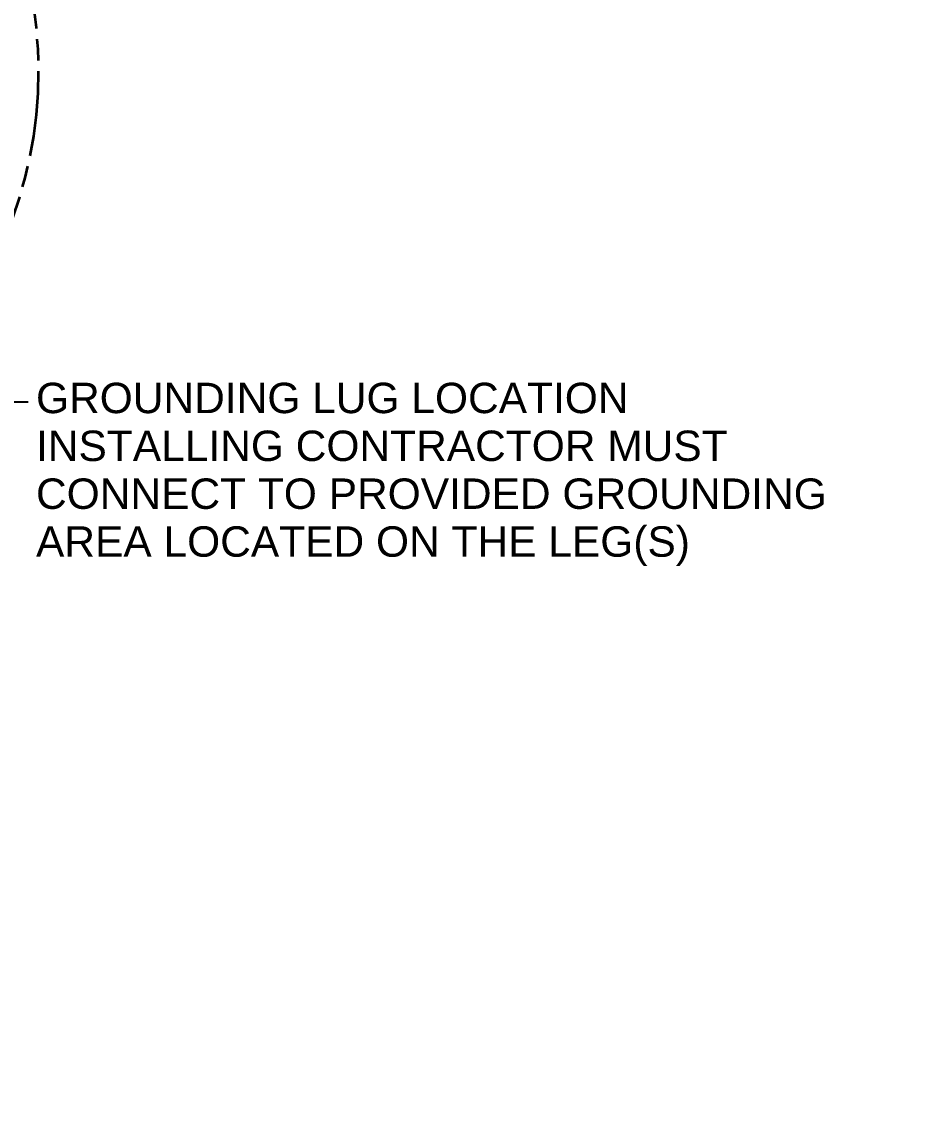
# Model space of a CAD drawing. Header units: inches. Extents: x 12 to 318, y 5 to 204.
# Drawn here: x 159.76 to 193.8, y 121.91 to 163.08 of the extents above; entities that cross this region are included whole.
import ezdxf

# ---------------------------------------------------------------- set-up
doc = ezdxf.new("R2010")
doc.units = ezdxf.units.IN
doc.header["$LTSCALE"] = 9.5
doc.header["$MEASUREMENT"] = 0
doc.linetypes.add('CHAIN', pattern=[0.7087, 0.4724, -0.0591, 0.1181, -0.0591])
for name, color, linetype, lineweight in [('Dimension', 7, 'Continuous', 25), ('Sketch Geometry', 7, 'Continuous', 35), ('Symbol', 7, 'Continuous', 25)]:
    doc.layers.add(name, color=color, linetype=linetype, lineweight=lineweight)
doc.styles.add('Standard D-E', font='arial.ttf')
doc.dimstyles.new('Default D-E$7', dxfattribs={"dimscale": 9.5, "dimtxt": 0.15, "dimasz": 0.098425, "dimexe": 0.125, "dimexo": 0.0625, "dimgap": 0.031496, "dimtad": 0, "dimtih": 1, "dimtoh": 1, "dimzin": 4, "dimdsep": 46, "dimtxsty": 'Standard D-E', "dimcen": 0.09, "dimdle": 0.393701, "dimclrd": 256, "dimclre": 256, "dimclrt": 256, "dimadec": 0, "dimazin": 1, "dimtfac": 1, "dimtofl": 0, "dimtmove": 0, "dimatfit": 3, "dimfxl": 1, "dimtolj": 1, "dimtzin": 4, "dimlwd": -1, "dimlwe": -1, "dimarcsym": 0})
doc.dimstyles.new('in [mm] D-E NeptuneBenson', dxfattribs={"dimscale": 9.5, "dimtxt": 0.15, "dimasz": 0.098425, "dimexe": 0.125, "dimexo": 0.063, "dimgap": 0.031496, "dimtad": 0, "dimtih": 1, "dimtoh": 1, "dimdec": 4, "dimzin": 3, "dimdsep": 46, "dimlunit": 5, "dimtxsty": 'Standard D-E', "dimcen": 0.09, "dimdle": 0.393701, "dimclrd": 256, "dimclre": 256, "dimclrt": 256, "dimadec": 1, "dimazin": 1, "dimtfac": 1, "dimtofl": 0, "dimtmove": 0, "dimatfit": 3, "dimfxl": 1, "dimfrac": 1, "dimtolj": 1, "dimtzin": 4, "dimlwd": -1, "dimlwe": -1, "dimarcsym": 0})

# ---------------------------------------------------------------- blocks, each defined once
blk = doc.blocks.new('*D24')
at = {"layer": 'Defpoints', "color": 0, "transparency": 16777216}
for p in [(193.797, 119.389), (193.797, 114.309), (157.797, 101.039)]:
    blk.add_point(p, dxfattribs=at)
at = {"layer": 'Dimension', "transparency": 16777216}
for p, q in [((157.797, 101.638), (157.797, 120.576)), ((193.797, 114.907), (193.797, 120.576)), ((158.732, 119.389), (170.651, 119.389)), ((192.862, 119.389), (180.943, 119.389))]:
    blk.add_line(p, q, dxfattribs=at)
for points in [[(158.732, 119.545), (158.732, 119.233), (157.797, 119.389)], [(192.862, 119.545), (192.862, 119.233), (193.797, 119.389)]]:
    blk.add_solid(points, dxfattribs=at)
at = {"layer": 'Dimension', "transparency": 16777216, "char_height": 1.425, "attachment_point": 5, "style": 'Standard D-E'}
for s, insert in [('\\A1; 36 in', (175.797, 120.416)), ('\\A1;[914.4 mm]', (175.797, 118.176))]:
    blk.add_mtext(s, dxfattribs=dict(at, insert=insert))

msp = doc.modelspace()

# ---------------------------------------------------------------- linework, layer by layer
at = {"layer": 'Sketch Geometry', "linetype": 'CHAIN', "ltscale": 0.711002}
msp.add_circle((144.377257, 161.236614), 15.999124, dxfattribs=at)

# ---------------------------------------------------------------- texts
at = {"layer": 'Symbol', "insert": (160.290325, 149.554256), "char_height": 1.14000001, "width": 29.64782011, "attachment_point": 1, "line_spacing_factor": 0.944221, "style": 'Standard D-E'}
msp.add_mtext('\\fArial|b0|i0;{\\H1.1400;GROUNDING LUG LOCATION\\P}\\fArial|b0|i0;{\\H1.1400;INSTALLING CONTRACTOR MUST\\P}\\fArial|b0|i0;{\\H1.1400;CONNECT TO PROVIDED GROUNDING\\P}\\fArial|b0|i0;{\\H1.1400;AREA LOCATED ON THE LEG(S)\\P}', dxfattribs=at)

# ---------------------------------------------------------------- dimensions: what is measured, and where the dimension line sits
at = {"layer": 'Dimension'}
dim = msp.add_linear_dim(base=(193.797257, 119.388738), p1=(157.797257, 101.039365), p2=(193.797257, 114.3087), text=' <> in\\X[914.4 mm]', dimstyle='in [mm] D-E NeptuneBenson', override={"dimgap": 0.031496, "dimtih": 0, "dimtoh": 0, "dimdec": 4, "dimpost": '', "dimtol": 0, "dimlim": 0, "dimtp": 0, "dimtm": 0, "dimtdec": 2, "dimatfit": 1}, dxfattribs=at)
dim.commit()
dim.dimension.update_dxf_attribs({"geometry": '*D24', "text_midpoint": (175.797121, 119.388738), "dimtype": 160})

# ---------------------------------------------------------------- leaders
at = {"layer": 'Symbol', "annotation_type": 0, "has_hookline": 1, "hookline_direction": 0, "text_width": 29.461924}
msp.add_leader([(157.22466, 151.783469), (159.056073, 148.841756), (159.991113, 148.841756)], dimstyle='Default D-E$7', override={"dimtad": 0}, dxfattribs=at)

doc.saveas('drawing.dxf')
